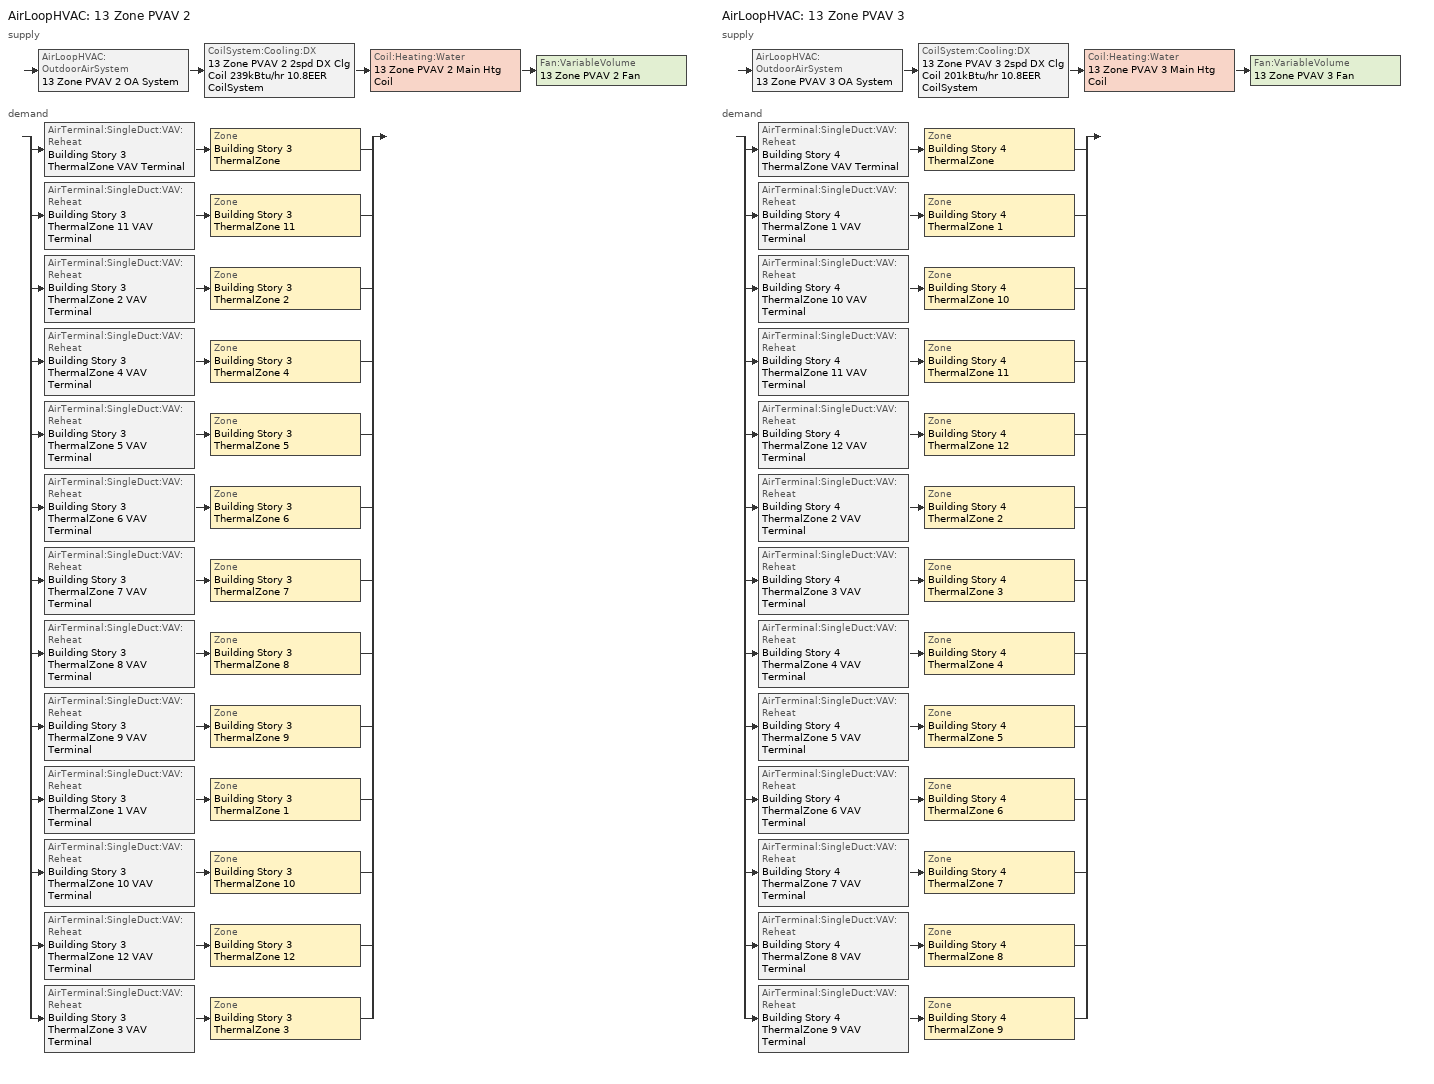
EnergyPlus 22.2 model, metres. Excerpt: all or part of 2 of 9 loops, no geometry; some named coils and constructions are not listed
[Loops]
AirLoopHVAC '13 Zone PVAV 2'
 supply: AirLoopHVAC:OutdoorAirSystem '13 Zone PVAV 2 OA System' > CoilSystem:Cooling:DX '13 Zone PVAV 2 2spd DX Clg Coil 239kBtu/hr 10.8EER CoilSystem' > Coil:Heating:Water '13 Zone PVAV 2 Main Htg Coil' > Fan:VariableVolume '13 Zone PVAV 2 Fan'
 demand: split
  | AirTerminal:SingleDuct:VAV:Reheat 'Building Story 3 ThermalZone VAV Terminal' > Zone 'Building Story 3 ThermalZone'
  | AirTerminal:SingleDuct:VAV:Reheat 'Building Story 3 ThermalZone 11 VAV Terminal' > Zone 'Building Story 3 ThermalZone 11'
  | AirTerminal:SingleDuct:VAV:Reheat 'Building Story 3 ThermalZone 2 VAV Terminal' > Zone 'Building Story 3 ThermalZone 2'
  | AirTerminal:SingleDuct:VAV:Reheat 'Building Story 3 ThermalZone 4 VAV Terminal' > Zone 'Building Story 3 ThermalZone 4'
  | AirTerminal:SingleDuct:VAV:Reheat 'Building Story 3 ThermalZone 5 VAV Terminal' > Zone 'Building Story 3 ThermalZone 5'
  | AirTerminal:SingleDuct:VAV:Reheat 'Building Story 3 ThermalZone 6 VAV Terminal' > Zone 'Building Story 3 ThermalZone 6'
  | AirTerminal:SingleDuct:VAV:Reheat 'Building Story 3 ThermalZone 7 VAV Terminal' > Zone 'Building Story 3 ThermalZone 7'
  | AirTerminal:SingleDuct:VAV:Reheat 'Building Story 3 ThermalZone 8 VAV Terminal' > Zone 'Building Story 3 ThermalZone 8'
  | AirTerminal:SingleDuct:VAV:Reheat 'Building Story 3 ThermalZone 9 VAV Terminal' > Zone 'Building Story 3 ThermalZone 9'
  | AirTerminal:SingleDuct:VAV:Reheat 'Building Story 3 ThermalZone 1 VAV Terminal' > Zone 'Building Story 3 ThermalZone 1'
  | AirTerminal:SingleDuct:VAV:Reheat 'Building Story 3 ThermalZone 10 VAV Terminal' > Zone 'Building Story 3 ThermalZone 10'
  | AirTerminal:SingleDuct:VAV:Reheat 'Building Story 3 ThermalZone 12 VAV Terminal' > Zone 'Building Story 3 ThermalZone 12'
  | AirTerminal:SingleDuct:VAV:Reheat 'Building Story 3 ThermalZone 3 VAV Terminal' > Zone 'Building Story 3 ThermalZone 3'
AirLoopHVAC '13 Zone PVAV 3'
 supply: AirLoopHVAC:OutdoorAirSystem '13 Zone PVAV 3 OA System' > CoilSystem:Cooling:DX '13 Zone PVAV 3 2spd DX Clg Coil 201kBtu/hr 10.8EER CoilSystem' > Coil:Heating:Water '13 Zone PVAV 3 Main Htg Coil' > Fan:VariableVolume '13 Zone PVAV 3 Fan'
 demand: split
  | AirTerminal:SingleDuct:VAV:Reheat 'Building Story 4 ThermalZone VAV Terminal' > Zone 'Building Story 4 ThermalZone'
  | AirTerminal:SingleDuct:VAV:Reheat 'Building Story 4 ThermalZone 1 VAV Terminal' > Zone 'Building Story 4 ThermalZone 1'
  | AirTerminal:SingleDuct:VAV:Reheat 'Building Story 4 ThermalZone 10 VAV Terminal' > Zone 'Building Story 4 ThermalZone 10'
  | AirTerminal:SingleDuct:VAV:Reheat 'Building Story 4 ThermalZone 11 VAV Terminal' > Zone 'Building Story 4 ThermalZone 11'
  | AirTerminal:SingleDuct:VAV:Reheat 'Building Story 4 ThermalZone 12 VAV Terminal' > Zone 'Building Story 4 ThermalZone 12'
  | AirTerminal:SingleDuct:VAV:Reheat 'Building Story 4 ThermalZone 2 VAV Terminal' > Zone 'Building Story 4 ThermalZone 2'
  | AirTerminal:SingleDuct:VAV:Reheat 'Building Story 4 ThermalZone 3 VAV Terminal' > Zone 'Building Story 4 ThermalZone 3'
  | AirTerminal:SingleDuct:VAV:Reheat 'Building Story 4 ThermalZone 4 VAV Terminal' > Zone 'Building Story 4 ThermalZone 4'
  | AirTerminal:SingleDuct:VAV:Reheat 'Building Story 4 ThermalZone 5 VAV Terminal' > Zone 'Building Story 4 ThermalZone 5'
  | AirTerminal:SingleDuct:VAV:Reheat 'Building Story 4 ThermalZone 6 VAV Terminal' > Zone 'Building Story 4 ThermalZone 6'
  | AirTerminal:SingleDuct:VAV:Reheat 'Building Story 4 ThermalZone 7 VAV Terminal' > Zone 'Building Story 4 ThermalZone 7'
  | AirTerminal:SingleDuct:VAV:Reheat 'Building Story 4 ThermalZone 8 VAV Terminal' > Zone 'Building Story 4 ThermalZone 8'
  | AirTerminal:SingleDuct:VAV:Reheat 'Building Story 4 ThermalZone 9 VAV Terminal' > Zone 'Building Story 4 ThermalZone 9'
[InternalMass] Construction=InteriorFurnishings 1
Name | Zone or ZoneList | Space or SpaceList | Surface Area {m2}
Building Story 1 Space 11 SecondarySchool Lobby A  - Story Ground Mass; Building Story 1 Space 11 SecondarySchool Lobby C  - Story Ground Mass | Building Story 1 ThermalZone 11 | Building Story 1 Space 11 | 0.534525
Building Story 1 Space 12 SecondarySchool Lobby A  - Story Ground Mass; Building Story 1 Space 12 SecondarySchool Lobby C  - Story Ground Mass | Building Story 1 ThermalZone 12 | Building Story 1 Space 12 | 0.271348
Building Story 1 Space 7 SecondarySchool Lobby A  - Story Ground Mass; Building Story 1 Space 7 SecondarySchool Lobby C  - Story Ground Mass | Building Story 1 ThermalZone 7 | Building Story 1 Space 7 | 1.17114
Building Story 1 Space 3 SecondarySchool Lobby A  - Story Ground Mass; Building Story 1 Space 3 SecondarySchool Lobby C  - Story Ground Mass | Building Story 1 ThermalZone 3 | Building Story 1 Space 3 | 0.562008
Building Story 1 Space SecondarySchool Lobby A  - Story Ground Mass; Building Story 1 Space SecondarySchool Lobby C  - Story Ground Mass | Building Story 1 ThermalZone | Building Story 1 Space | 7.67036
Building Story 1 Space 6 SecondarySchool Lobby A  - Story Ground Mass; Building Story 1 Space 6 SecondarySchool Lobby C  - Story Ground Mass | Building Story 1 ThermalZone 6 | Building Story 1 Space 6 | 0.51331
Building Story 1 Space 1 SecondarySchool Lobby B  - Story Ground Mass | Building Story 1 ThermalZone 1 | Building Story 1 Space 1 | 4.06075
Building Story 1 Space 2 SecondarySchool Lobby B  - Story Ground Mass | Building Story 1 ThermalZone 2 | Building Story 1 Space 2 | 3.93091
Building Story 1 Space 4 SecondarySchool Lobby B  - Story Ground Mass | Building Story 1 ThermalZone 4 | Building Story 1 Space 4 | 3.49935
Building Story 1 Space 5 SecondarySchool Lobby B  - Story Ground Mass | Building Story 1 ThermalZone 5 | Building Story 1 Space 5 | 2.39203
Building Story 1 Space 8 SecondarySchool Lobby B  - Story Ground Mass | Building Story 1 ThermalZone 8 | Building Story 1 Space 8 | 0.635203
Building Story 1 Space 9 SecondarySchool Lobby B  - Story Ground Mass | Building Story 1 ThermalZone 9 | Building Story 1 Space 9 | 2.82333
Building Story 1 Space 10 SecondarySchool Lobby B  - Story Ground Mass | Building Story 1 ThermalZone 10 | Building Story 1 Space 10 | 0.953345
Building Story 1 Space 11 SecondarySchool Lobby B  - Story Ground Mass | Building Story 1 ThermalZone 11 | Building Story 1 Space 11 | 1.67782
Building Story 1 Space 12 SecondarySchool Lobby B  - Story Ground Mass | Building Story 1 ThermalZone 12 | Building Story 1 Space 12 | 0.851732
Building Story 1 Space 7 SecondarySchool Lobby B  - Story Ground Mass | Building Story 1 ThermalZone 7 | Building Story 1 Space 7 | 3.6761
Building Story 1 Space 3 SecondarySchool Lobby B  - Story Ground Mass | Building Story 1 ThermalZone 3 | Building Story 1 Space 3 | 1.76408
Building Story 1 Space SecondarySchool Lobby B  - Story Ground Mass | Building Story 1 ThermalZone | Building Story 1 Space | 24.0764
Building Story 1 Space 6 SecondarySchool Lobby B  - Story Ground Mass | Building Story 1 ThermalZone 6 | Building Story 1 Space 6 | 1.61122
Building Story 1 Space 1 SecondarySchool Lobby C  - Story Ground Mass | Building Story 1 ThermalZone 1 | Building Story 1 Space 1 | 1.29369
Building Story 1 Space 2 SecondarySchool Lobby C  - Story Ground Mass | Building Story 1 ThermalZone 2 | Building Story 1 Space 2 | 1.25233
Building Story 1 Space 4 SecondarySchool Lobby C  - Story Ground Mass | Building Story 1 ThermalZone 4 | Building Story 1 Space 4 | 1.11484
Building Story 1 Space 5 SecondarySchool Lobby C  - Story Ground Mass | Building Story 1 ThermalZone 5 | Building Story 1 Space 5 | 0.762061
Building Story 1 Space 8 SecondarySchool Lobby C  - Story Ground Mass | Building Story 1 ThermalZone 8 | Building Story 1 Space 8 | 0.202365
Building Story 1 Space 9 SecondarySchool Lobby C  - Story Ground Mass | Building Story 1 ThermalZone 9 | Building Story 1 Space 9 | 0.899468
Building Story 1 Space 10 SecondarySchool Lobby C  - Story Ground Mass | Building Story 1 ThermalZone 10 | Building Story 1 Space 10 | 0.30372
Building Story 1 Space 1 SecondarySchool Mechanical A  - Story Ground Mass | Building Story 1 ThermalZone 1 | Building Story 1 Space 1 | 2.1098
Building Story 1 Space 2 SecondarySchool Mechanical A  - Story Ground Mass | Building Story 1 ThermalZone 2 | Building Story 1 Space 2 | 2.04234
Building Story 1 Space 4 SecondarySchool Mechanical A  - Story Ground Mass | Building Story 1 ThermalZone 4 | Building Story 1 Space 4 | 1.81812
Building Story 1 Space 5 SecondarySchool Mechanical A  - Story Ground Mass | Building Story 1 ThermalZone 5 | Building Story 1 Space 5 | 1.2428
Building Story 1 Space 8 SecondarySchool Mechanical A  - Story Ground Mass | Building Story 1 ThermalZone 8 | Building Story 1 Space 8 | 0.330026
Building Story 1 Space 9 SecondarySchool Mechanical A  - Story Ground Mass | Building Story 1 ThermalZone 9 | Building Story 1 Space 9 | 1.46689
Building Story 1 Space 10 SecondarySchool Mechanical A  - Story Ground Mass | Building Story 1 ThermalZone 10 | Building Story 1 Space 10 | 0.49532
Building Story 1 Space 11 SecondarySchool Mechanical A  - Story Ground Mass | Building Story 1 ThermalZone 11 | Building Story 1 Space 11 | 0.871725
Building Story 1 Space 12 SecondarySchool Mechanical A  - Story Ground Mass | Building Story 1 ThermalZone 12 | Building Story 1 Space 12 | 0.442525
Building Story 1 Space 7 SecondarySchool Mechanical A  - Story Ground Mass | Building Story 1 ThermalZone 7 | Building Story 1 Space 7 | 1.90995
[ZoneControl:Thermostat] Temperature Difference Between Cutout And Setpoint {deltaC}=0
Name | Zone or ZoneList | Control Type Schedule | Control 1
Building Story 3 ThermalZone Thermostat | Building Story 3 ThermalZone | Building Story 3 ThermalZone Thermostat Schedule | Story Mid2 Blended Space Type Thermostat
Building Story 3 ThermalZone 1 Thermostat | Building Story 3 ThermalZone 1 | Building Story 3 ThermalZone 1 Thermostat Schedule | Story Mid2 Blended Space Type Thermostat 1
Building Story 3 ThermalZone 10 Thermostat | Building Story 3 ThermalZone 10 | Building Story 3 ThermalZone 10 Thermostat Schedule | Story Mid2 Blended Space Type Thermostat 2
Building Story 3 ThermalZone 11 Thermostat | Building Story 3 ThermalZone 11 | Building Story 3 ThermalZone 11 Thermostat Schedule | Story Mid2 Blended Space Type Thermostat 3
Building Story 3 ThermalZone 12 Thermostat | Building Story 3 ThermalZone 12 | Building Story 3 ThermalZone 12 Thermostat Schedule | Story Mid2 Blended Space Type Thermostat 4
Building Story 3 ThermalZone 2 Thermostat | Building Story 3 ThermalZone 2 | Building Story 3 ThermalZone 2 Thermostat Schedule | Story Mid2 Blended Space Type Thermostat 5
Building Story 3 ThermalZone 3 Thermostat | Building Story 3 ThermalZone 3 | Building Story 3 ThermalZone 3 Thermostat Schedule | Story Mid2 Blended Space Type Thermostat 6
Building Story 3 ThermalZone 4 Thermostat | Building Story 3 ThermalZone 4 | Building Story 3 ThermalZone 4 Thermostat Schedule | Story Mid2 Blended Space Type Thermostat 7
Building Story 3 ThermalZone 5 Thermostat | Building Story 3 ThermalZone 5 | Building Story 3 ThermalZone 5 Thermostat Schedule | Story Mid2 Blended Space Type Thermostat 8
Building Story 3 ThermalZone 6 Thermostat | Building Story 3 ThermalZone 6 | Building Story 3 ThermalZone 6 Thermostat Schedule | Story Mid2 Blended Space Type Thermostat 9
Building Story 3 ThermalZone 7 Thermostat | Building Story 3 ThermalZone 7 | Building Story 3 ThermalZone 7 Thermostat Schedule | Story Mid2 Blended Space Type Thermostat 10
Building Story 3 ThermalZone 8 Thermostat | Building Story 3 ThermalZone 8 | Building Story 3 ThermalZone 8 Thermostat Schedule | Story Mid2 Blended Space Type Thermostat 11
Building Story 3 ThermalZone 9 Thermostat | Building Story 3 ThermalZone 9 | Building Story 3 ThermalZone 9 Thermostat Schedule | Story Mid2 Blended Space Type Thermostat 12
Building Story 4 ThermalZone Thermostat | Building Story 4 ThermalZone | Building Story 4 ThermalZone Thermostat Schedule | Story Top Blended Space Type Thermostat
Building Story 4 ThermalZone 1 Thermostat | Building Story 4 ThermalZone 1 | Building Story 4 ThermalZone 1 Thermostat Schedule | Story Top Blended Space Type Thermostat 1
Building Story 4 ThermalZone 10 Thermostat | Building Story 4 ThermalZone 10 | Building Story 4 ThermalZone 10 Thermostat Schedule | Story Top Blended Space Type Thermostat 2
Building Story 4 ThermalZone 11 Thermostat | Building Story 4 ThermalZone 11 | Building Story 4 ThermalZone 11 Thermostat Schedule | Story Top Blended Space Type Thermostat 3
Building Story 4 ThermalZone 12 Thermostat | Building Story 4 ThermalZone 12 | Building Story 4 ThermalZone 12 Thermostat Schedule | Story Top Blended Space Type Thermostat 4
Building Story 4 ThermalZone 2 Thermostat | Building Story 4 ThermalZone 2 | Building Story 4 ThermalZone 2 Thermostat Schedule | Story Top Blended Space Type Thermostat 5
Building Story 4 ThermalZone 3 Thermostat | Building Story 4 ThermalZone 3 | Building Story 4 ThermalZone 3 Thermostat Schedule | Story Top Blended Space Type Thermostat 6
Building Story 4 ThermalZone 4 Thermostat | Building Story 4 ThermalZone 4 | Building Story 4 ThermalZone 4 Thermostat Schedule | Story Top Blended Space Type Thermostat 7
Building Story 4 ThermalZone 5 Thermostat | Building Story 4 ThermalZone 5 | Building Story 4 ThermalZone 5 Thermostat Schedule | Story Top Blended Space Type Thermostat 8
Building Story 4 ThermalZone 6 Thermostat | Building Story 4 ThermalZone 6 | Building Story 4 ThermalZone 6 Thermostat Schedule | Story Top Blended Space Type Thermostat 9
Building Story 4 ThermalZone 7 Thermostat | Building Story 4 ThermalZone 7 | Building Story 4 ThermalZone 7 Thermostat Schedule | Story Top Blended Space Type Thermostat 10
Building Story 4 ThermalZone 8 Thermostat | Building Story 4 ThermalZone 8 | Building Story 4 ThermalZone 8 Thermostat Schedule | Story Top Blended Space Type Thermostat 11
Building Story 4 ThermalZone 9 Thermostat | Building Story 4 ThermalZone 9 | Building Story 4 ThermalZone 9 Thermostat Schedule | Story Top Blended Space Type Thermostat 12
[ThermostatSetpoint:DualSetpoint] Heating Setpoint Temperature Schedule=OfficeLarge HTGSETP_SCH_YES_OPTIMUM; Cooling Setpoint Temperature Schedule=OfficeLarge CLGSETP_SCH_NO_SETBACK
Story Mid2 Blended Space Type Thermostat; Story Mid2 Blended Space Type Thermostat 1; Story Mid2 Blended Space Type Thermostat 2; Story Mid2 Blended Space Type Thermostat 3; Story Mid2 Blended Space Type Thermostat 4; Story Mid2 Blended Space Type Thermostat 5; Story Mid2 Blended Space Type Thermostat 6; Story Mid2 Blended Space Type Thermostat 7; Story Mid2 Blended Space Type Thermostat 8; Story Mid2 Blended Space Type Thermostat 9; Story Mid2 Blended Space Type Thermostat 10; Story Mid2 Blended Space Type Thermostat 11; Story Mid2 Blended Space Type Thermostat 12; Story Top Blended Space Type Thermostat; Story Top Blended Space Type Thermostat 1; Story Top Blended Space Type Thermostat 2; Story Top Blended Space Type Thermostat 3; Story Top Blended Space Type Thermostat 4; Story Top Blended Space Type Thermostat 5; Story Top Blended Space Type Thermostat 6; Story Top Blended Space Type Thermostat 7; Story Top Blended Space Type Thermostat 8; Story Top Blended Space Type Thermostat 9; Story Top Blended Space Type Thermostat 10; Story Top Blended Space Type Thermostat 11; Story Top Blended Space Type Thermostat 12
[AirTerminal:SingleDuct:VAV:Reheat] Availability Schedule=Always On Discrete; Maximum Air Flow Rate {m3/s}=Autosize; Zone Minimum Air Flow Input Method=Constant; Fixed Minimum Air Flow Rate {m3/s}=0; Maximum Hot Water or Steam Flow Rate {m3/s}=Autosize; Minimum Hot Water or Steam Flow Rate {m3/s}=0; Convergence Tolerance=0.001; Damper Heating Action=ReverseWithLimits; Maximum Flow per Zone Floor Area During Reheat {m3/s-m2}=Autocalculate; Maximum Flow Fraction During Reheat=Autocalculate; Maximum Reheat Air Temperature {C}=50
Name | Constant Minimum Air Flow Fraction | Reheat Coil
Building Story 3 ThermalZone VAV Terminal | 0.363127 | Building Story 3 ThermalZone Reheat Coil
Building Story 3 ThermalZone 1 VAV Terminal | 0.363127 | Building Story 3 ThermalZone 1 Reheat Coil
Building Story 3 ThermalZone 10 VAV Terminal | 0.363127 | Building Story 3 ThermalZone 10 Reheat Coil
Building Story 3 ThermalZone 11 VAV Terminal | 0.363127 | Building Story 3 ThermalZone 11 Reheat Coil
Building Story 3 ThermalZone 12 VAV Terminal | 0.363127 | Building Story 3 ThermalZone 12 Reheat Coil
Building Story 3 ThermalZone 2 VAV Terminal | 0.363127 | Building Story 3 ThermalZone 2 Reheat Coil
Building Story 3 ThermalZone 3 VAV Terminal | 0.363127 | Building Story 3 ThermalZone 3 Reheat Coil
Building Story 3 ThermalZone 4 VAV Terminal | 0.363127 | Building Story 3 ThermalZone 4 Reheat Coil
Building Story 3 ThermalZone 5 VAV Terminal | 0.363127 | Building Story 3 ThermalZone 5 Reheat Coil
Building Story 3 ThermalZone 6 VAV Terminal | 0.363127 | Building Story 3 ThermalZone 6 Reheat Coil
Building Story 3 ThermalZone 7 VAV Terminal | 0.363127 | Building Story 3 ThermalZone 7 Reheat Coil
Building Story 3 ThermalZone 8 VAV Terminal | 0.363127 | Building Story 3 ThermalZone 8 Reheat Coil
Building Story 3 ThermalZone 9 VAV Terminal | 0.363127 | Building Story 3 ThermalZone 9 Reheat Coil
Building Story 4 ThermalZone VAV Terminal | 0.318935 | Building Story 4 ThermalZone Reheat Coil
Building Story 4 ThermalZone 1 VAV Terminal | 0.2 | Building Story 4 ThermalZone 1 Reheat Coil
Building Story 4 ThermalZone 10 VAV Terminal | 0.2 | Building Story 4 ThermalZone 10 Reheat Coil
Building Story 4 ThermalZone 11 VAV Terminal | 0.2 | Building Story 4 ThermalZone 11 Reheat Coil
Building Story 4 ThermalZone 12 VAV Terminal | 0.2 | Building Story 4 ThermalZone 12 Reheat Coil
Building Story 4 ThermalZone 2 VAV Terminal | 0.213645 | Building Story 4 ThermalZone 2 Reheat Coil
Building Story 4 ThermalZone 3 VAV Terminal | 0.2 | Building Story 4 ThermalZone 3 Reheat Coil
Building Story 4 ThermalZone 4 VAV Terminal | 0.203595 | Building Story 4 ThermalZone 4 Reheat Coil
Building Story 4 ThermalZone 5 VAV Terminal | 0.2 | Building Story 4 ThermalZone 5 Reheat Coil
Building Story 4 ThermalZone 6 VAV Terminal | 0.2 | Building Story 4 ThermalZone 6 Reheat Coil
Building Story 4 ThermalZone 7 VAV Terminal | 0.2 | Building Story 4 ThermalZone 7 Reheat Coil
Building Story 4 ThermalZone 8 VAV Terminal | 0.2 | Building Story 4 ThermalZone 8 Reheat Coil
Building Story 4 ThermalZone 9 VAV Terminal | 0.2 | Building Story 4 ThermalZone 9 Reheat Coil
[Coil:Heating:Water] Availability Schedule=Always On Discrete; U-Factor Times Area Value {W/K}=Autosize; Maximum Water Flow Rate {m3/s}=Autosize; Performance Input Method=UFactorTimesAreaAndDesignWaterFlowRate; Rated Capacity {W}=Autosize; Rated Inlet Water Temperature {C}=82.2222; Rated Inlet Air Temperature {C}=7.22222; Rated Outlet Water Temperature {C}=71.1111; Rated Outlet Air Temperature {C}=12.7778; Rated Ratio for Air and Water Convection=0.5
13 Zone PVAV 2 Main Htg Coil; 13 Zone PVAV 3 Main Htg Coil
[Zone equipment]
Building Story 3 ThermalZone: Building Story 3 ThermalZone VAV Terminal
Building Story 3 ThermalZone 1: Building Story 3 ThermalZone 1 VAV Terminal
Building Story 3 ThermalZone 10: Building Story 3 ThermalZone 10 VAV Terminal
Building Story 3 ThermalZone 11: Building Story 3 ThermalZone 11 VAV Terminal
Building Story 3 ThermalZone 12: Building Story 3 ThermalZone 12 VAV Terminal
Building Story 3 ThermalZone 2: Building Story 3 ThermalZone 2 VAV Terminal
Building Story 3 ThermalZone 3: Building Story 3 ThermalZone 3 VAV Terminal
Building Story 3 ThermalZone 4: Building Story 3 ThermalZone 4 VAV Terminal
Building Story 3 ThermalZone 5: Building Story 3 ThermalZone 5 VAV Terminal
Building Story 3 ThermalZone 6: Building Story 3 ThermalZone 6 VAV Terminal
Building Story 3 ThermalZone 7: Building Story 3 ThermalZone 7 VAV Terminal
Building Story 3 ThermalZone 8: Building Story 3 ThermalZone 8 VAV Terminal
Building Story 3 ThermalZone 9: Building Story 3 ThermalZone 9 VAV Terminal
Building Story 4 ThermalZone: Building Story 4 ThermalZone VAV Terminal
Building Story 4 ThermalZone 1: Building Story 4 ThermalZone 1 VAV Terminal
Building Story 4 ThermalZone 10: Building Story 4 ThermalZone 10 VAV Terminal
Building Story 4 ThermalZone 11: Building Story 4 ThermalZone 11 VAV Terminal
Building Story 4 ThermalZone 12: Building Story 4 ThermalZone 12 VAV Terminal
Building Story 4 ThermalZone 2: Building Story 4 ThermalZone 2 VAV Terminal
Building Story 4 ThermalZone 3: Building Story 4 ThermalZone 3 VAV Terminal
Building Story 4 ThermalZone 4: Building Story 4 ThermalZone 4 VAV Terminal
Building Story 4 ThermalZone 5: Building Story 4 ThermalZone 5 VAV Terminal
Building Story 4 ThermalZone 6: Building Story 4 ThermalZone 6 VAV Terminal
Building Story 4 ThermalZone 7: Building Story 4 ThermalZone 7 VAV Terminal
Building Story 4 ThermalZone 8: Building Story 4 ThermalZone 8 VAV Terminal
Building Story 4 ThermalZone 9: Building Story 4 ThermalZone 9 VAV Terminal
[Sizing:Zone] Zone Cooling Design Supply Air Temperature Input Method=SupplyAirTemperature; Zone Cooling Design Supply Air Temperature {C}=12.7778; Zone Cooling Design Supply Air Temperature Difference {deltaC}=11.11; Zone Heating Design Supply Air Temperature Input Method=SupplyAirTemperature; Zone Heating Design Supply Air Temperature {C}=50; Zone Heating Design Supply Air Temperature Difference {deltaC}=11.11; Zone Cooling Design Supply Air Humidity Ratio {kgWater/kgDryAir}=0.0085; Zone Heating Design Supply Air Humidity Ratio {kgWater/kgDryAir}=0.008; Cooling Design Air Flow Method=DesignDay; Cooling Design Air Flow Rate {m3/s}=0; Cooling Minimum Air Flow per Zone Floor Area {m3/s-m2}=0.000762; Cooling Minimum Air Flow {m3/s}=0; Cooling Minimum Air Flow Fraction=0; Heating Design Air Flow Method=DesignDay; Heating Design Air Flow Rate {m3/s}=0; Heating Maximum Air Flow per Zone Floor Area {m3/s-m2}=0.002032; Heating Maximum Air Flow {m3/s}=0.141576; Heating Maximum Air Flow Fraction=0.3; Account for Dedicated Outdoor Air System=No; Zone Load Sizing Method=Sensible Load Only No Latent Load; Zone Latent Cooling Design Supply Air Humidity Ratio Input Method=HumidityRatioDifference; Zone Cooling Design Supply Air Humidity Ratio Difference {kgWater/kgDryAir}=0.005; Zone Latent Heating Design Supply Air Humidity Ratio Input Method=HumidityRatioDifference; Zone Humidification Design Supply Air Humidity Ratio Difference {kgWater/kgDryAir}=0.005
Name | Design Specification Outdoor Air Object | Design Specification Zone Air Distribution Object
Building Story 3 ThermalZone | Building Story 3 ThermalZone DSOA Space List | Building Story 3 ThermalZone Design Spec Zone Air Dist
Building Story 3 ThermalZone 1 | Building Story 3 ThermalZone 1 DSOA Space List | Building Story 3 ThermalZone 1 Design Spec Zone Air Dist
Building Story 3 ThermalZone 10 | Building Story 3 ThermalZone 10 DSOA Space List | Building Story 3 ThermalZone 10 Design Spec Zone Air Dist
Building Story 3 ThermalZone 11 | Building Story 3 ThermalZone 11 DSOA Space List | Building Story 3 ThermalZone 11 Design Spec Zone Air Dist
Building Story 3 ThermalZone 12 | Building Story 3 ThermalZone 12 DSOA Space List | Building Story 3 ThermalZone 12 Design Spec Zone Air Dist
Building Story 3 ThermalZone 2 | Building Story 3 ThermalZone 2 DSOA Space List | Building Story 3 ThermalZone 2 Design Spec Zone Air Dist
Building Story 3 ThermalZone 3 | Building Story 3 ThermalZone 3 DSOA Space List | Building Story 3 ThermalZone 3 Design Spec Zone Air Dist
Building Story 3 ThermalZone 4 | Building Story 3 ThermalZone 4 DSOA Space List | Building Story 3 ThermalZone 4 Design Spec Zone Air Dist
Building Story 3 ThermalZone 5 | Building Story 3 ThermalZone 5 DSOA Space List | Building Story 3 ThermalZone 5 Design Spec Zone Air Dist
Building Story 3 ThermalZone 6 | Building Story 3 ThermalZone 6 DSOA Space List | Building Story 3 ThermalZone 6 Design Spec Zone Air Dist
Building Story 3 ThermalZone 7 | Building Story 3 ThermalZone 7 DSOA Space List | Building Story 3 ThermalZone 7 Design Spec Zone Air Dist
Building Story 3 ThermalZone 8 | Building Story 3 ThermalZone 8 DSOA Space List | Building Story 3 ThermalZone 8 Design Spec Zone Air Dist
Building Story 3 ThermalZone 9 | Building Story 3 ThermalZone 9 DSOA Space List | Building Story 3 ThermalZone 9 Design Spec Zone Air Dist
Building Story 4 ThermalZone | Building Story 4 ThermalZone DSOA Space List | Building Story 4 ThermalZone Design Spec Zone Air Dist
Building Story 4 ThermalZone 1 | Building Story 4 ThermalZone 1 DSOA Space List | Building Story 4 ThermalZone 1 Design Spec Zone Air Dist
Building Story 4 ThermalZone 10 | Building Story 4 ThermalZone 10 DSOA Space List | Building Story 4 ThermalZone 10 Design Spec Zone Air Dist
Building Story 4 ThermalZone 11 | Building Story 4 ThermalZone 11 DSOA Space List | Building Story 4 ThermalZone 11 Design Spec Zone Air Dist
Building Story 4 ThermalZone 12 | Building Story 4 ThermalZone 12 DSOA Space List | Building Story 4 ThermalZone 12 Design Spec Zone Air Dist
Building Story 4 ThermalZone 2 | Building Story 4 ThermalZone 2 DSOA Space List | Building Story 4 ThermalZone 2 Design Spec Zone Air Dist
Building Story 4 ThermalZone 3 | Building Story 4 ThermalZone 3 DSOA Space List | Building Story 4 ThermalZone 3 Design Spec Zone Air Dist
Building Story 4 ThermalZone 4 | Building Story 4 ThermalZone 4 DSOA Space List | Building Story 4 ThermalZone 4 Design Spec Zone Air Dist
Building Story 4 ThermalZone 5 | Building Story 4 ThermalZone 5 DSOA Space List | Building Story 4 ThermalZone 5 Design Spec Zone Air Dist
Building Story 4 ThermalZone 6 | Building Story 4 ThermalZone 6 DSOA Space List | Building Story 4 ThermalZone 6 Design Spec Zone Air Dist
Building Story 4 ThermalZone 7 | Building Story 4 ThermalZone 7 DSOA Space List | Building Story 4 ThermalZone 7 Design Spec Zone Air Dist
Building Story 4 ThermalZone 8 | Building Story 4 ThermalZone 8 DSOA Space List | Building Story 4 ThermalZone 8 Design Spec Zone Air Dist
Building Story 4 ThermalZone 9 | Building Story 4 ThermalZone 9 DSOA Space List | Building Story 4 ThermalZone 9 Design Spec Zone Air Dist
[DesignSpecification:ZoneAirDistribution] Minimum Zone Ventilation Efficiency=0.6
Building Story 3 ThermalZone Design Spec Zone Air Dist; Building Story 3 ThermalZone 1 Design Spec Zone Air Dist; Building Story 3 ThermalZone 10 Design Spec Zone Air Dist; Building Story 3 ThermalZone 11 Design Spec Zone Air Dist; Building Story 3 ThermalZone 12 Design Spec Zone Air Dist; Building Story 3 ThermalZone 2 Design Spec Zone Air Dist; Building Story 3 ThermalZone 3 Design Spec Zone Air Dist; Building Story 3 ThermalZone 4 Design Spec Zone Air Dist; Building Story 3 ThermalZone 5 Design Spec Zone Air Dist; Building Story 3 ThermalZone 6 Design Spec Zone Air Dist; Building Story 3 ThermalZone 7 Design Spec Zone Air Dist; Building Story 3 ThermalZone 8 Design Spec Zone Air Dist; Building Story 3 ThermalZone 9 Design Spec Zone Air Dist; Building Story 4 ThermalZone Design Spec Zone Air Dist; Building Story 4 ThermalZone 1 Design Spec Zone Air Dist; Building Story 4 ThermalZone 10 Design Spec Zone Air Dist; Building Story 4 ThermalZone 11 Design Spec Zone Air Dist; Building Story 4 ThermalZone 12 Design Spec Zone Air Dist; Building Story 4 ThermalZone 2 Design Spec Zone Air Dist; Building Story 4 ThermalZone 3 Design Spec Zone Air Dist; Building Story 4 ThermalZone 4 Design Spec Zone Air Dist; Building Story 4 ThermalZone 5 Design Spec Zone Air Dist; Building Story 4 ThermalZone 6 Design Spec Zone Air Dist; Building Story 4 ThermalZone 7 Design Spec Zone Air Dist; Building Story 4 ThermalZone 8 Design Spec Zone Air Dist; Building Story 4 ThermalZone 9 Design Spec Zone Air Dist
[Controller:MechanicalVentilation] Demand Controlled Ventilation=No; System Outdoor Air Method=Standard62.1VentilationRateProcedureWithLimit
Name | Availability Schedule | Zone or ZoneList Name 1 | Design Specification Outdoor Air Object Name 1 | Design Specification Zone Air Distribution Object Name 1 | Zone or ZoneList Name 2 | Design Specification Outdoor Air Object Name 2 | Design Specification Zone Air Distribution Object Name 2 | Zone or ZoneList Name 3 | Design Specification Outdoor Air Object Name 3 | Design Specification Zone Air Distribution Object Name 3 | Zone or ZoneList Name 4 | Design Specification Outdoor Air Object Name 4 | Design Specification Zone Air Distribution Object Name 4 | Zone or ZoneList Name 5 | Design Specification Outdoor Air Object Name 5 | Design Specification Zone Air Distribution Object Name 5 | Zone or ZoneList Name 6 | Design Specification Outdoor Air Object Name 6 | Design Specification Zone Air Distribution Object Name 6 | Zone or ZoneList Name 7 | Design Specification Outdoor Air Object Name 7 | Design Specification Zone Air Distribution Object Name 7 | Zone or ZoneList Name 8 | Design Specification Outdoor Air Object Name 8 | Design Specification Zone Air Distribution Object Name 8 | Zone or ZoneList Name 9 | Design Specification Outdoor Air Object Name 9 | Design Specification Zone Air Distribution Object Name 9 | Zone or ZoneList Name 10 | Design Specification Outdoor Air Object Name 10 | Design Specification Zone Air Distribution Object Name 10 | Zone or ZoneList Name 11 | Design Specification Outdoor Air Object Name 11 | Design Specification Zone Air Distribution Object Name 11 | Zone or ZoneList Name 12 | Design Specification Outdoor Air Object Name 12 | Design Specification Zone Air Distribution Object Name 12 | Zone or ZoneList Name 13 | Design Specification Outdoor Air Object Name 13 | Design Specification Zone Air Distribution Object Name 13
13 Zone PVAV 2 Ventilation Controller | 13 Zone PVAV 2 Occ Sch | Building Story 3 ThermalZone | Blended OA 2 | Building Story 3 ThermalZone Design Spec Zone Air Dist | Building Story 3 ThermalZone 1 | Blended OA 2 | Building Story 3 ThermalZone 1 Design Spec Zone Air Dist | Building Story 3 ThermalZone 10 | Blended OA 2 | Building Story 3 ThermalZone 10 Design Spec Zone Air Dist | Building Story 3 ThermalZone 11 | Blended OA 2 | Building Story 3 ThermalZone 11 Design Spec Zone Air Dist | Building Story 3 ThermalZone 12 | Blended OA 2 | Building Story 3 ThermalZone 12 Design Spec Zone Air Dist | Building Story 3 ThermalZone 2 | Blended OA 2 | Building Story 3 ThermalZone 2 Design Spec Zone Air Dist | Building Story 3 ThermalZone 3 | Blended OA 2 | Building Story 3 ThermalZone 3 Design Spec Zone Air Dist | Building Story 3 ThermalZone 4 | Blended OA 2 | Building Story 3 ThermalZone 4 Design Spec Zone Air Dist | Building Story 3 ThermalZone 5 | Blended OA 2 | Building Story 3 ThermalZone 5 Design Spec Zone Air Dist | Building Story 3 ThermalZone 6 | Blended OA 2 | Building Story 3 ThermalZone 6 Design Spec Zone Air Dist | Building Story 3 ThermalZone 7 | Blended OA 2 | Building Story 3 ThermalZone 7 Design Spec Zone Air Dist | Building Story 3 ThermalZone 8 | Blended OA 2 | Building Story 3 ThermalZone 8 Design Spec Zone Air Dist | Building Story 3 ThermalZone 9 | Blended OA 2 | Building Story 3 ThermalZone 9 Design Spec Zone Air Dist
13 Zone PVAV 3 Ventilation Controller | 13 Zone PVAV 3 Occ Sch | Building Story 4 ThermalZone | Blended OA 3 | Building Story 4 ThermalZone Design Spec Zone Air Dist | Building Story 4 ThermalZone 1 | Blended OA 3 | Building Story 4 ThermalZone 1 Design Spec Zone Air Dist | Building Story 4 ThermalZone 10 | Blended OA 3 | Building Story 4 ThermalZone 10 Design Spec Zone Air Dist | Building Story 4 ThermalZone 11 | Blended OA 3 | Building Story 4 ThermalZone 11 Design Spec Zone Air Dist | Building Story 4 ThermalZone 12 | Blended OA 3 | Building Story 4 ThermalZone 12 Design Spec Zone Air Dist | Building Story 4 ThermalZone 2 | Blended OA 3 | Building Story 4 ThermalZone 2 Design Spec Zone Air Dist | Building Story 4 ThermalZone 3 | Blended OA 3 | Building Story 4 ThermalZone 3 Design Spec Zone Air Dist | Building Story 4 ThermalZone 4 | Blended OA 3 | Building Story 4 ThermalZone 4 Design Spec Zone Air Dist | Building Story 4 ThermalZone 5 | Blended OA 3 | Building Story 4 ThermalZone 5 Design Spec Zone Air Dist | Building Story 4 ThermalZone 6 | Blended OA 3 | Building Story 4 ThermalZone 6 Design Spec Zone Air Dist | Building Story 4 ThermalZone 7 | Blended OA 3 | Building Story 4 ThermalZone 7 Design Spec Zone Air Dist | Building Story 4 ThermalZone 8 | Blended OA 3 | Building Story 4 ThermalZone 8 Design Spec Zone Air Dist | Building Story 4 ThermalZone 9 | Blended OA 3 | Building Story 4 ThermalZone 9 Design Spec Zone Air Dist
[DesignSpecification:OutdoorAir] Outdoor Air Method=Sum; Outdoor Air Flow per Zone {m3/s}=0; Outdoor Air Flow Air Changes per Hour {1/hr}=0
Name | Outdoor Air Flow per Person {m3/s-person} | Outdoor Air Flow per Zone Floor Area {m3/s-m2}
Blended OA 2 | 0.00360981 | 0.000454684
Blended OA 3 | 0 | 0.0004318
[DesignSpecification:OutdoorAir:SpaceList]
Name | Space Name 1 | Space Design Specification Outdoor Air Object Name 1
Building Story 3 ThermalZone DSOA Space List | Building Story 3 Space | Blended OA 2
Building Story 3 ThermalZone 1 DSOA Space List | Building Story 3 Space 1 | Blended OA 2
Building Story 3 ThermalZone 10 DSOA Space List | Building Story 3 Space 10 | Blended OA 2
Building Story 3 ThermalZone 11 DSOA Space List | Building Story 3 Space 11 | Blended OA 2
Building Story 3 ThermalZone 12 DSOA Space List | Building Story 3 Space 12 | Blended OA 2
Building Story 3 ThermalZone 2 DSOA Space List | Building Story 3 Space 2 | Blended OA 2
Building Story 3 ThermalZone 3 DSOA Space List | Building Story 3 Space 3 | Blended OA 2
Building Story 3 ThermalZone 4 DSOA Space List | Building Story 3 Space 4 | Blended OA 2
Building Story 3 ThermalZone 5 DSOA Space List | Building Story 3 Space 5 | Blended OA 2
Building Story 3 ThermalZone 6 DSOA Space List | Building Story 3 Space 6 | Blended OA 2
Building Story 3 ThermalZone 7 DSOA Space List | Building Story 3 Space 7 | Blended OA 2
Building Story 3 ThermalZone 8 DSOA Space List | Building Story 3 Space 8 | Blended OA 2
Building Story 3 ThermalZone 9 DSOA Space List | Building Story 3 Space 9 | Blended OA 2
Building Story 4 ThermalZone DSOA Space List | Building Story 4 Space | Blended OA 3
Building Story 4 ThermalZone 1 DSOA Space List | Building Story 4 Space 1 | Blended OA 3
Building Story 4 ThermalZone 10 DSOA Space List | Building Story 4 Space 10 | Blended OA 3
Building Story 4 ThermalZone 11 DSOA Space List | Building Story 4 Space 11 | Blended OA 3
Building Story 4 ThermalZone 12 DSOA Space List | Building Story 4 Space 12 | Blended OA 3
Building Story 4 ThermalZone 2 DSOA Space List | Building Story 4 Space 2 | Blended OA 3
Building Story 4 ThermalZone 3 DSOA Space List | Building Story 4 Space 3 | Blended OA 3
Building Story 4 ThermalZone 4 DSOA Space List | Building Story 4 Space 4 | Blended OA 3
Building Story 4 ThermalZone 5 DSOA Space List | Building Story 4 Space 5 | Blended OA 3
Building Story 4 ThermalZone 6 DSOA Space List | Building Story 4 Space 6 | Blended OA 3
Building Story 4 ThermalZone 7 DSOA Space List | Building Story 4 Space 7 | Blended OA 3
Building Story 4 ThermalZone 8 DSOA Space List | Building Story 4 Space 8 | Blended OA 3
Building Story 4 ThermalZone 9 DSOA Space List | Building Story 4 Space 9 | Blended OA 3
[AirLoopHVAC] Design Supply Air Flow Rate {m3/s}=AutoSize; Design Return Air Flow Fraction of Supply Air Flow=1
13 Zone PVAV 2; 13 Zone PVAV 3
[Sizing:System] Type of Load to Size On=Sensible; Central Heating Maximum System Air Flow Ratio=0.3; Preheat Design Temperature {C}=7.22222; Preheat Design Humidity Ratio {kgWater/kgDryAir}=0.008; Precool Design Temperature {C}=12.7778; Precool Design Humidity Ratio {kgWater/kgDryAir}=0.008; Central Cooling Design Supply Air Temperature {C}=12.7778; Central Heating Design Supply Air Temperature {C}=12.7778; Type of Zone Sum to Use=Coincident; 100% Outdoor Air in Cooling=No; 100% Outdoor Air in Heating=No; Central Cooling Design Supply Air Humidity Ratio {kgWater/kgDryAir}=0.0085; Central Heating Design Supply Air Humidity Ratio {kgWater/kgDryAir}=0.008; Cooling Supply Air Flow Rate Method=DesignDay; Cooling Supply Air Flow Rate {m3/s}=0; Cooling Supply Air Flow Rate Per Floor Area {m3/s-m2}=0.00996765; Cooling Fraction of Autosized Cooling Supply Air Flow Rate=1; Cooling Supply Air Flow Rate Per Unit Cooling Capacity {m3/s-W}=3.94755e-05; Heating Supply Air Flow Rate Method=DesignDay; Heating Supply Air Flow Rate {m3/s}=0; Heating Supply Air Flow Rate Per Floor Area {m3/s-m2}=0.00996765; Heating Fraction of Autosized Heating Supply Air Flow Rate=1; Heating Fraction of Autosized Cooling Supply Air Flow Rate=1; Heating Supply Air Flow Rate Per Unit Heating Capacity {m3/s-W}=3.15882e-05; System Outdoor Air Method=ZoneSum; Zone Maximum Outdoor Air Fraction=1; Cooling Design Capacity Method=CoolingDesignCapacity; Cooling Design Capacity {W}=Autosize; Cooling Design Capacity Per Floor Area {W/m2}=234.7; Fraction of Autosized Cooling Design Capacity=1; Heating Design Capacity Method=HeatingDesignCapacity; Heating Design Capacity {W}=Autosize; Heating Design Capacity Per Floor Area {W/m2}=157; Fraction of Autosized Heating Design Capacity=1; Central Cooling Capacity Control Method=OnOff; Occupant Diversity=Autosize
Name | Design Outdoor Air Flow Rate {m3/s}
13 Zone PVAV 2 | 1.26368
13 Zone PVAV 3 | 0.595901
[Controller:WaterCoil] Control Variable=Temperature; Action=Normal; Actuator Variable=Flow; Controller Convergence Tolerance {deltaC}=0.0001; Maximum Actuated Flow {m3/s}=Autosize; Minimum Actuated Flow {m3/s}=0
13 Zone PVAV 2 Main Htg Coil Controller; 13 Zone PVAV 3 Main Htg Coil Controller
[Controller:OutdoorAir] Minimum Outdoor Air Flow Rate {m3/s}=0; Maximum Outdoor Air Flow Rate {m3/s}=Autosize; Economizer Control Type=DifferentialDryBulb; Economizer Control Action Type=ModulateFlow; Lockout Type=LockoutWithHeating; Minimum Limit Type=FixedMinimum; High Humidity Control=No; Control High Indoor Humidity Based on Outdoor Humidity Ratio=Yes; Heat Recovery Bypass Control Type=BypassWhenWithinEconomizerLimits
Name | Minimum Outdoor Air Schedule | Mechanical Ventilation Controller
Controller Outdoor Air 3 | 13 Zone PVAV 2 Occ Sch | 13 Zone PVAV 2 Ventilation Controller
Controller Outdoor Air 4 | 13 Zone PVAV 3 Occ Sch | 13 Zone PVAV 3 Ventilation Controller
[SetpointManager:MixedAir] Control Variable=Temperature
Name | Setpoint Node or NodeList
13 Zone PVAV 2 Mixed Air Node OS Default SPM | 13 Zone PVAV 2 Mixed Air Node
13 Zone PVAV 2 2spd DX Clg Coil Outlet Air Node OS Default SPM | 13 Zone PVAV 2 2spd DX Clg Coil Outlet Air Node
13 Zone PVAV 2 Main Htg Coil Outlet Air Node OS Default SPM | 13 Zone PVAV 2 Main Htg Coil Outlet Air Node
13 Zone PVAV 3 Mixed Air Node OS Default SPM | 13 Zone PVAV 3 Mixed Air Node
13 Zone PVAV 3 2spd DX Clg Coil Outlet Air Node OS Default SPM | 13 Zone PVAV 3 2spd DX Clg Coil Outlet Air Node
13 Zone PVAV 3 Main Htg Coil Outlet Air Node OS Default SPM | 13 Zone PVAV 3 Main Htg Coil Outlet Air Node
[CoilSystem:Cooling:DX] Availability Schedule=Always On Discrete
Name | Cooling Coil
13 Zone PVAV 2 2spd DX Clg Coil 239kBtu/hr 10.8EER CoilSystem | 13 Zone PVAV 2 2spd DX Clg Coil 239kBtu/hr 10.8EER
13 Zone PVAV 3 2spd DX Clg Coil 201kBtu/hr 10.8EER CoilSystem | 13 Zone PVAV 3 2spd DX Clg Coil 201kBtu/hr 10.8EER
[Coil:Cooling:DX:TwoSpeed] Availability Schedule=Always On Discrete; High Speed Gross Rated Total Cooling Capacity {W}=Autosize; High Speed Rated Sensible Heat Ratio=Autosize; High Speed Gross Rated Cooling COP {W/W}=3.73224; High Speed Rated Air Flow Rate {m3/s}=Autosize; Unit Internal Static Air Pressure {Pa}=773.3; Total Cooling Capacity Function of Temperature Curve=PSZ-AC_Unitary_PackagecoolCapFT; Total Cooling Capacity Function of Flow Fraction Curve=PSZ-AC_Unitary_PackagecoolFFF; Energy Input Ratio Function of Temperature Curve=PSZ-AC DX Unitary Package EIRFT; Energy Input Ratio Function of Flow Fraction Curve=PSZ-AC_Unitary_PackagecoolEIRFFF; Part Load Fraction Correlation Curve=PSZ-AC_Unitary_PackagecoolPLR; Low Speed Gross Rated Total Cooling Capacity {W}=Autosize; Low Speed Gross Rated Sensible Heat Ratio=0.69; Low Speed Gross Rated Cooling COP {W/W}=3.73224; Low Speed Rated Air Flow Rate {m3/s}=Autosize; Low Speed Total Cooling Capacity Function of Temperature Curve=PSZ-AC_Unitary_PackagecoolCapFT; Low Speed Energy Input Ratio Function of Temperature Curve=PSZ-AC DX Unitary Package EIRFT; Condenser Type=AirCooled; Minimum Outdoor Dry-Bulb Temperature for Compressor Operation {C}=-25; High Speed Evaporative Condenser Effectiveness=0.9; High Speed Evaporative Condenser Air Flow Rate {m3/s}=Autosize; High Speed Evaporative Condenser Pump Rated Power Consumption {W}=Autosize; Low Speed Evaporative Condenser Effectiveness=0.9; Low Speed Evaporative Condenser Air Flow Rate {m3/s}=Autosize; Low Speed Evaporative Condenser Pump Rated Power Consumption {W}=Autosize; Basin Heater Capacity {W/K}=0; Basin Heater Setpoint Temperature {C}=2
13 Zone PVAV 2 2spd DX Clg Coil 239kBtu/hr 10.8EER; 13 Zone PVAV 3 2spd DX Clg Coil 201kBtu/hr 10.8EER
[Fan:VariableVolume] Fan Total Efficiency=0.59605; Pressure Rise {Pa}=1389.92; Maximum Flow Rate {m3/s}=AutoSize; Fan Power Minimum Flow Rate Input Method=Fraction; Fan Power Minimum Flow Fraction=0.25; Fan Power Minimum Air Flow Rate {m3/s}=0; Motor Efficiency=0.917; Motor In Airstream Fraction=1; Fan Power Coefficient 1=0.04076; Fan Power Coefficient 2=0.0881; Fan Power Coefficient 3=-0.0729; Fan Power Coefficient 4=0.9437; Fan Power Coefficient 5=0
Name | Availability Schedule
13 Zone PVAV 2 Fan | 13 Zone PVAV 2 Occ Sch
13 Zone PVAV 3 Fan | 13 Zone PVAV 3 Occ Sch
[SetpointManager:Warmest] Control Variable=Temperature; Minimum Setpoint Temperature {C}=12.7778; Maximum Setpoint Temperature {C}=15.5556; Strategy=MaximumTemperature
Name | HVAC Air Loop | Setpoint Node or NodeList
13 Zone PVAV 2 SAT Warmest Reset | 13 Zone PVAV 2 | 13 Zone PVAV 2 Supply Outlet Node
13 Zone PVAV 3 SAT Warmest Reset | 13 Zone PVAV 3 | 13 Zone PVAV 3 Supply Outlet Node
[Schedule:Day:Interval]
OfficeLarge HTGSETP_SCH_YES_OPTIMUM Wkdy Day: No, 04:00, 15.6, 05:00, 17.8, 06:00, 20, 22:00, 21, 24:00, 15.6
OfficeLarge HTGSETP_SCH_YES_OPTIMUM Sat Day: No, 04:00, 15.6, 05:00, 17.8, 06:00, 20, 17:00, 21, 24:00, 15.6
OfficeLarge HTGSETP_SCH_YES_OPTIMUM Default; OfficeLarge HTGSETP_SCH_YES_OPTIMUM Summer Design Day: No, 24:00, 15.6
OfficeLarge HTGSETP_SCH_YES_OPTIMUM Winter Design Day: No, 05:00, 15.6, 06:00, 17.6, 07:00, 19.6, 22:00, 21, 24:00, 15.6
OfficeLarge CLGSETP_SCH_NO_SETBACK Default|WntrDsn|Sat|Wkdy Day; OfficeLarge CLGSETP_SCH_NO_SETBACK Default; OfficeLarge CLGSETP_SCH_NO_SETBACK Winter Design Day: No, 24:00, 24
OfficeLarge CLGSETP_SCH_NO_SETBACK Summer Design Day: No, 05:00, 26.7, 06:00, 25.7, 07:00, 25, 22:00, 24, 24:00, 26.7
13 Zone PVAV 2 Occ Sch Default: No, 08:00, 0, 18:00, 1, 24:00, 0
13 Zone PVAV 2 Occ Sch Sunday; 13 Zone PVAV 3 Occ Sch Sunday: No, 24:00, 0
13 Zone PVAV 2 Occ Sch Summer Design Day; 13 Zone PVAV 2 Occ Sch Winter Design Day; 13 Zone PVAV 3 Occ Sch Summer Design Day; 13 Zone PVAV 3 Occ Sch Winter Design Day: No, 24:00, 1
13 Zone PVAV 3 Occ Sch Default: No, 07:00, 0, 18:00, 1, 24:00, 0
13 Zone PVAV 3 Occ Sch Saturday: No, 08:00, 0, 12:00, 1, 24:00, 0
[Schedule:Week:Daily]
OfficeLarge HTGSETP_SCH_YES_OPTIMUM Week Rule - Jan1-Jan3: OfficeLarge HTGSETP_SCH_YES_OPTIMUM Wkdy Day, OfficeLarge HTGSETP_SCH_YES_OPTIMUM Wkdy Day, OfficeLarge HTGSETP_SCH_YES_OPTIMUM Wkdy Day, OfficeLarge HTGSETP_SCH_YES_OPTIMUM Wkdy Day, OfficeLarge HTGSETP_SCH_YES_OPTIMUM Wkdy Day, OfficeLarge HTGSETP_SCH_YES_OPTIMUM Wkdy Day, OfficeLarge HTGSETP_SCH_YES_OPTIMUM Sat Day, OfficeLarge HTGSETP_SCH_YES_OPTIMUM Default, OfficeLarge HTGSETP_SCH_YES_OPTIMUM Summer Design Day, OfficeLarge HTGSETP_SCH_YES_OPTIMUM Winter Design Day, OfficeLarge HTGSETP_SCH_YES_OPTIMUM Default, OfficeLarge HTGSETP_SCH_YES_OPTIMUM Default
OfficeLarge HTGSETP_SCH_YES_OPTIMUM Week Rule - Jan4-Dec31: OfficeLarge HTGSETP_SCH_YES_OPTIMUM Default, OfficeLarge HTGSETP_SCH_YES_OPTIMUM Wkdy Day, OfficeLarge HTGSETP_SCH_YES_OPTIMUM Wkdy Day, OfficeLarge HTGSETP_SCH_YES_OPTIMUM Wkdy Day, OfficeLarge HTGSETP_SCH_YES_OPTIMUM Wkdy Day, OfficeLarge HTGSETP_SCH_YES_OPTIMUM Wkdy Day, OfficeLarge HTGSETP_SCH_YES_OPTIMUM Sat Day, OfficeLarge HTGSETP_SCH_YES_OPTIMUM Default, OfficeLarge HTGSETP_SCH_YES_OPTIMUM Summer Design Day, OfficeLarge HTGSETP_SCH_YES_OPTIMUM Winter Design Day, OfficeLarge HTGSETP_SCH_YES_OPTIMUM Default, OfficeLarge HTGSETP_SCH_YES_OPTIMUM Default
OfficeLarge CLGSETP_SCH_NO_SETBACK Week Rule - Jan1-Jan3: OfficeLarge CLGSETP_SCH_NO_SETBACK Default|WntrDsn|Sat|Wkdy Day, OfficeLarge CLGSETP_SCH_NO_SETBACK Default|WntrDsn|Sat|Wkdy Day, OfficeLarge CLGSETP_SCH_NO_SETBACK Default|WntrDsn|Sat|Wkdy Day, OfficeLarge CLGSETP_SCH_NO_SETBACK Default|WntrDsn|Sat|Wkdy Day, OfficeLarge CLGSETP_SCH_NO_SETBACK Default|WntrDsn|Sat|Wkdy Day, OfficeLarge CLGSETP_SCH_NO_SETBACK Default|WntrDsn|Sat|Wkdy Day, OfficeLarge CLGSETP_SCH_NO_SETBACK Default|WntrDsn|Sat|Wkdy Day, OfficeLarge CLGSETP_SCH_NO_SETBACK Default, OfficeLarge CLGSETP_SCH_NO_SETBACK Summer Design Day, OfficeLarge CLGSETP_SCH_NO_SETBACK Winter Design Day, OfficeLarge CLGSETP_SCH_NO_SETBACK Default, OfficeLarge CLGSETP_SCH_NO_SETBACK Default
OfficeLarge CLGSETP_SCH_NO_SETBACK Week Rule - Jan4-Dec31: OfficeLarge CLGSETP_SCH_NO_SETBACK Default, OfficeLarge CLGSETP_SCH_NO_SETBACK Default|WntrDsn|Sat|Wkdy Day, OfficeLarge CLGSETP_SCH_NO_SETBACK Default|WntrDsn|Sat|Wkdy Day, OfficeLarge CLGSETP_SCH_NO_SETBACK Default|WntrDsn|Sat|Wkdy Day, OfficeLarge CLGSETP_SCH_NO_SETBACK Default|WntrDsn|Sat|Wkdy Day, OfficeLarge CLGSETP_SCH_NO_SETBACK Default|WntrDsn|Sat|Wkdy Day, OfficeLarge CLGSETP_SCH_NO_SETBACK Default|WntrDsn|Sat|Wkdy Day, OfficeLarge CLGSETP_SCH_NO_SETBACK Default, OfficeLarge CLGSETP_SCH_NO_SETBACK Summer Design Day, OfficeLarge CLGSETP_SCH_NO_SETBACK Winter Design Day, OfficeLarge CLGSETP_SCH_NO_SETBACK Default, OfficeLarge CLGSETP_SCH_NO_SETBACK Default
13 Zone PVAV 2 Occ Sch Week Rule - Jan1-Jan3: 13 Zone PVAV 2 Occ Sch Default, 13 Zone PVAV 2 Occ Sch Default, 13 Zone PVAV 2 Occ Sch Default, 13 Zone PVAV 2 Occ Sch Default, 13 Zone PVAV 2 Occ Sch Default, 13 Zone PVAV 2 Occ Sch Default, 13 Zone PVAV 2 Occ Sch Sunday, 13 Zone PVAV 2 Occ Sch Default, 13 Zone PVAV 2 Occ Sch Summer Design Day, 13 Zone PVAV 2 Occ Sch Winter Design Day, 13 Zone PVAV 2 Occ Sch Default, 13 Zone PVAV 2 Occ Sch Default
13 Zone PVAV 2 Occ Sch Week Rule - Jan4-Dec31: 13 Zone PVAV 2 Occ Sch Sunday, 13 Zone PVAV 2 Occ Sch Default, 13 Zone PVAV 2 Occ Sch Default, 13 Zone PVAV 2 Occ Sch Default, 13 Zone PVAV 2 Occ Sch Default, 13 Zone PVAV 2 Occ Sch Default, 13 Zone PVAV 2 Occ Sch Sunday, 13 Zone PVAV 2 Occ Sch Default, 13 Zone PVAV 2 Occ Sch Summer Design Day, 13 Zone PVAV 2 Occ Sch Winter Design Day, 13 Zone PVAV 2 Occ Sch Default, 13 Zone PVAV 2 Occ Sch Default
13 Zone PVAV 3 Occ Sch Week Rule - Jan1-Jan3: 13 Zone PVAV 3 Occ Sch Default, 13 Zone PVAV 3 Occ Sch Default, 13 Zone PVAV 3 Occ Sch Default, 13 Zone PVAV 3 Occ Sch Default, 13 Zone PVAV 3 Occ Sch Default, 13 Zone PVAV 3 Occ Sch Default, 13 Zone PVAV 3 Occ Sch Saturday, 13 Zone PVAV 3 Occ Sch Default, 13 Zone PVAV 3 Occ Sch Summer Design Day, 13 Zone PVAV 3 Occ Sch Winter Design Day, 13 Zone PVAV 3 Occ Sch Default, 13 Zone PVAV 3 Occ Sch Default
13 Zone PVAV 3 Occ Sch Week Rule - Jan4-Dec31: 13 Zone PVAV 3 Occ Sch Sunday, 13 Zone PVAV 3 Occ Sch Default, 13 Zone PVAV 3 Occ Sch Default, 13 Zone PVAV 3 Occ Sch Default, 13 Zone PVAV 3 Occ Sch Default, 13 Zone PVAV 3 Occ Sch Default, 13 Zone PVAV 3 Occ Sch Saturday, 13 Zone PVAV 3 Occ Sch Default, 13 Zone PVAV 3 Occ Sch Summer Design Day, 13 Zone PVAV 3 Occ Sch Winter Design Day, 13 Zone PVAV 3 Occ Sch Default, 13 Zone PVAV 3 Occ Sch Default
[Schedule:Year]
OfficeLarge HTGSETP_SCH_YES_OPTIMUM: OfficeLarge HTGSETP_SCH_YES_OPTIMUM Week Rule - Jan1-Jan3, 1, 1, 1, 3, OfficeLarge HTGSETP_SCH_YES_OPTIMUM Week Rule - Jan4-Dec31, 1, 4, 12, 31
OfficeLarge CLGSETP_SCH_NO_SETBACK: OfficeLarge CLGSETP_SCH_NO_SETBACK Week Rule - Jan1-Jan3, 1, 1, 1, 3, OfficeLarge CLGSETP_SCH_NO_SETBACK Week Rule - Jan4-Dec31, 1, 4, 12, 31
13 Zone PVAV 2 Occ Sch: 13 Zone PVAV 2 Occ Sch Week Rule - Jan1-Jan3, 1, 1, 1, 3, 13 Zone PVAV 2 Occ Sch Week Rule - Jan4-Dec31, 1, 4, 12, 31
13 Zone PVAV 3 Occ Sch: 13 Zone PVAV 3 Occ Sch Week Rule - Jan1-Jan3, 1, 1, 1, 3, 13 Zone PVAV 3 Occ Sch Week Rule - Jan4-Dec31, 1, 4, 12, 31
[Schedule:Compact]
Building Story 3 ThermalZone Thermostat Schedule; Building Story 3 ThermalZone 1 Thermostat Schedule; Building Story 3 ThermalZone 10 Thermostat Schedule; Building Story 3 ThermalZone 11 Thermostat Schedule; Building Story 3 ThermalZone 12 Thermostat Schedule; Building Story 3 ThermalZone 2 Thermostat Schedule; Building Story 3 ThermalZone 3 Thermostat Schedule; Building Story 3 ThermalZone 4 Thermostat Schedule; Building Story 3 ThermalZone 5 Thermostat Schedule; Building Story 3 ThermalZone 6 Thermostat Schedule; Building Story 3 ThermalZone 7 Thermostat Schedule; Building Story 3 ThermalZone 8 Thermostat Schedule; Building Story 3 ThermalZone 9 Thermostat Schedule; Building Story 4 ThermalZone Thermostat Schedule; Building Story 4 ThermalZone 1 Thermostat Schedule; Building Story 4 ThermalZone 10 Thermostat Schedule; Building Story 4 ThermalZone 11 Thermostat Schedule; Building Story 4 ThermalZone 12 Thermostat Schedule; Building Story 4 ThermalZone 2 Thermostat Schedule; Building Story 4 ThermalZone 3 Thermostat Schedule; Building Story 4 ThermalZone 4 Thermostat Schedule; Building Story 4 ThermalZone 5 Thermostat Schedule; Building Story 4 ThermalZone 6 Thermostat Schedule; Building Story 4 ThermalZone 7 Thermostat Schedule; Building Story 4 ThermalZone 8 Thermostat Schedule; Building Story 4 ThermalZone 9 Thermostat Schedule: Through: 12/31, For: AllDays, Until: 24:00, 4
[Schedule:Constant]
Always On Discrete: Hourly Value=1
[Curve:Biquadratic] Minimum Value of x {BasedOnField A2}=12.77778; Maximum Value of x {BasedOnField A2}=23.88889; Minimum Value of y {BasedOnField A3}=21.11111; Maximum Value of y {BasedOnField A3}=46.11111
Name | Coefficient1 Constant | Coefficient2 x | Coefficient3 x**2 | Coefficient4 y | Coefficient5 y**2 | Coefficient6 x*y
PSZ-AC_Unitary_PackagecoolCapFT | 0.766956 | 0.0107756 | -4.14703e-05 | 0.00134961 | -0.000261144 | 0.000457488
PSZ-AC DX Unitary Package EIRFT | 0.297145 | 0.0430933 | -0.000748766 | 0.00597727 | 0.000482112 | -0.000956448
[Curve:Quadratic]
Name | Coefficient1 Constant | Coefficient2 x | Coefficient3 x**2 | Minimum Value of x {BasedOnField A2} | Maximum Value of x {BasedOnField A2}
PSZ-AC_Unitary_PackagecoolFFF | 0.8 | 0.2 | 0 | 0.5 | 1.5
PSZ-AC_Unitary_PackagecoolEIRFFF | 1.156 | -0.1816 | 0.0256 | 0.5 | 1.5
PSZ-AC_Unitary_PackagecoolPLR | 0.75 | 0.25 | 0 | 0 | 1
